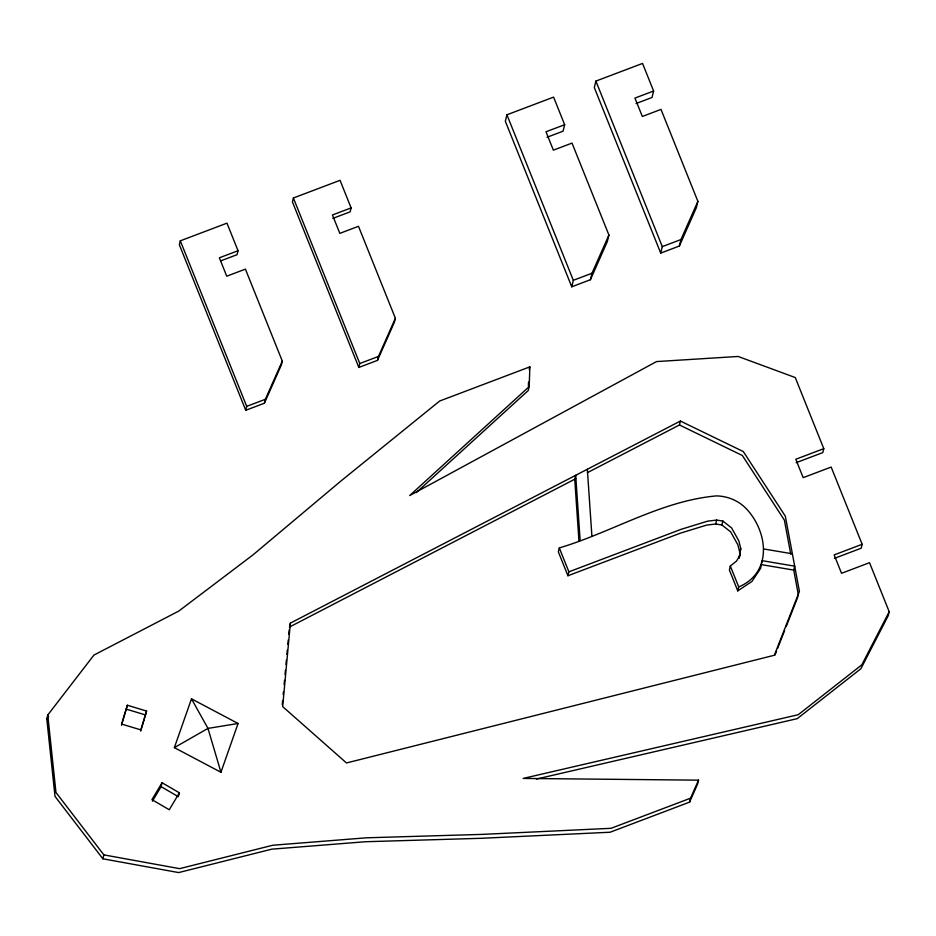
<?xml version="1.0" encoding="UTF-8"?>
<svg xmlns="http://www.w3.org/2000/svg" width="936" height="936" viewBox="0 0 936 936"><rect width="100%" height="100%" fill="white"/><g stroke="black" fill="none" stroke-linecap="round" stroke-linejoin="round"><path stroke-width="1.4" d="M528.384 386.299L528.512 382.075M529.203 386.603L529.846 366.865L439.651 401.029L340.681 481.221L252.919 554.943L178.811 611.056L93.939 655.071L47.759 715.034L46.8 718.965L55.013 796.396L102.89 858.803L178.659 872.574L271.791 849.163L365.438 841.733L481.385 838.293L610.085 832.233L689.575 802.129L697.577 784.075L698.537 780.156L523.154 778.424L798.197 714.73L861.834 664.817L889.2 611.735L869.521 562.688L841.534 573.288L834.152 554.896L862.15 544.296L831.168 467.052L803.17 477.652L795.787 459.26L823.785 448.66L795.261 377.547L738.141 356.464L656.534 361.577L409.687 495.565L529.203 386.603L528.243 390.534L416.263 492.617M282.251 704.761L282.649 700.444M283.175 694.699L283.444 691.821M284.111 684.625L284.509 680.308M285.035 674.552L285.433 670.235M285.971 664.478L286.369 660.161M286.896 654.404L287.305 650.087M287.832 644.331L288.229 640.013M288.768 634.257L289.166 629.94M290.382 623.13L282.672 706.598L346.484 762.969L774.341 655.247L799.414 591.4L785.327 516.192L743.313 451.561L680.402 421.048L290.382 623.13L289.75 625.751M739.147 557.844L740.739 548.543L738.843 540.914L731.624 527.939L722.826 521.024L716.625 520.088L707.628 521.153L681.209 529.285L568.877 571.837L567.93 575.757L680.25 533.204L706.668 525.084L715.677 524.02L721.867 524.956L730.665 531.859L737.884 544.846L739.779 552.462M739.311 557.879L740.739 548.543M761.354 564.186L760.605 568.398L751.936 581.443L737.767 590.885L729.378 569.965L730.326 566.034L736.48 561.097L739.955 555.27M567.93 575.757L558.336 551.854L559.295 547.923C611.91 532.28 661.097 500.783 716.496 495.893C727.834 496.174 738.656 500.666 746.495 508.927C768.011 532.046 772.691 572.551 738.726 586.954L737.767 590.885M180.309 240.833L179.349 244.752L245.747 410.272L264.408 403.205L281.338 365.017L282.298 361.097L245.407 269.135L226.746 276.202L219.363 257.809L238.025 250.743L226.968 223.154L180.309 240.833L246.706 406.353L245.747 410.272M238.025 250.743L237.077 254.674L221.083 260.734M121.481 725.306L127.354 705.241L146.578 711.056L140.716 731.11M102.89 858.803L103.849 854.872L55.961 792.476L47.759 715.034M293.389 197.999L292.43 201.919L358.827 367.438L377.489 360.372L394.419 322.183L395.378 318.263L358.488 226.301L339.826 233.368L332.444 214.976L351.105 207.909L340.049 180.32L293.389 197.999L359.787 363.519L358.827 367.438M152.428 801.157L161.097 786.649L162.057 782.73L179.384 792.815L178.741 795.436M264.408 403.205L265.368 399.286L282.298 361.097M351.105 207.909L350.158 211.84L332.83 218.404M377.489 360.372L378.448 356.452L395.378 318.263M506.926 114.789L505.346 121.27L571.744 286.79L590.405 279.724L607.335 241.535L608.915 235.053L572.025 143.103L553.363 150.169L545.992 131.777L564.654 124.71L553.585 97.122L506.926 114.789L573.323 280.309L571.744 286.79M564.654 124.71L563.074 131.18L547.08 137.241M595.893 81.093L594.313 87.574L660.711 253.094L679.372 246.028L696.302 207.827L697.882 201.357L660.991 109.395L642.33 116.473L634.947 98.081L653.609 91.014L642.541 63.426L595.893 81.093L662.29 246.613L660.711 253.094M529.203 369.486L529.846 366.865M590.405 279.724L591.985 273.242L608.915 235.053M653.609 91.014L652.029 97.484L636.035 103.545M679.372 246.028L680.952 239.546L697.882 201.357M587.445 472.645L679.442 424.979L680.402 421.048M715.677 524.02L716.625 520.088M721.867 524.956L722.826 521.024M689.575 802.129L690.534 798.209L698.537 780.156M761.588 563.308L762.232 560.687L794.687 566.163L793.728 570.082L761.272 564.619M823.785 448.66L822.826 452.591L796.173 462.688M862.15 544.296L861.19 548.215L834.526 558.324M889.2 611.735L888.241 615.666L860.874 668.737L797.25 718.649L536.375 779.068M127.354 705.241L121.621 724.078L140.856 729.881L146.578 711.056M174.365 747.63L191.494 698.841L238.072 723.493L220.943 772.27L174.365 747.63L207.968 728.395L238.072 723.493M774.985 655.095L776.587 651.023M777.652 648.297L780.32 641.511M780.472 641.113L784.59 630.642M786.182 626.57L797.917 596.688M162.057 782.73L151.936 799.648L169.264 809.745L179.384 792.815M46.8 718.965L48.578 716.66M289.435 627.062L575.78 478.682M573.323 280.309L591.985 273.242M662.29 246.613L680.952 239.546M246.706 406.353L265.368 399.286M359.787 363.519L378.448 356.452M690.534 798.209L611.044 828.313L482.344 834.374L366.385 837.814L272.75 845.243L179.618 868.655L103.849 854.872M764.291 549.058L792.371 553.796M126.395 709.172L145.63 714.975M679.442 424.979L742.353 455.493L784.38 520.112L790.745 554.17M161.097 786.649L178.425 796.747M191.494 698.841L207.968 728.395L220.943 772.27M730.326 566.034L738.726 586.954M559.295 547.923L568.877 571.837M793.669 569.778L798.455 595.331M587.34 469.264L591.868 535.591M580.109 540.037L575.698 475.301L574.739 479.232L578.963 541.09"/></g></svg>
